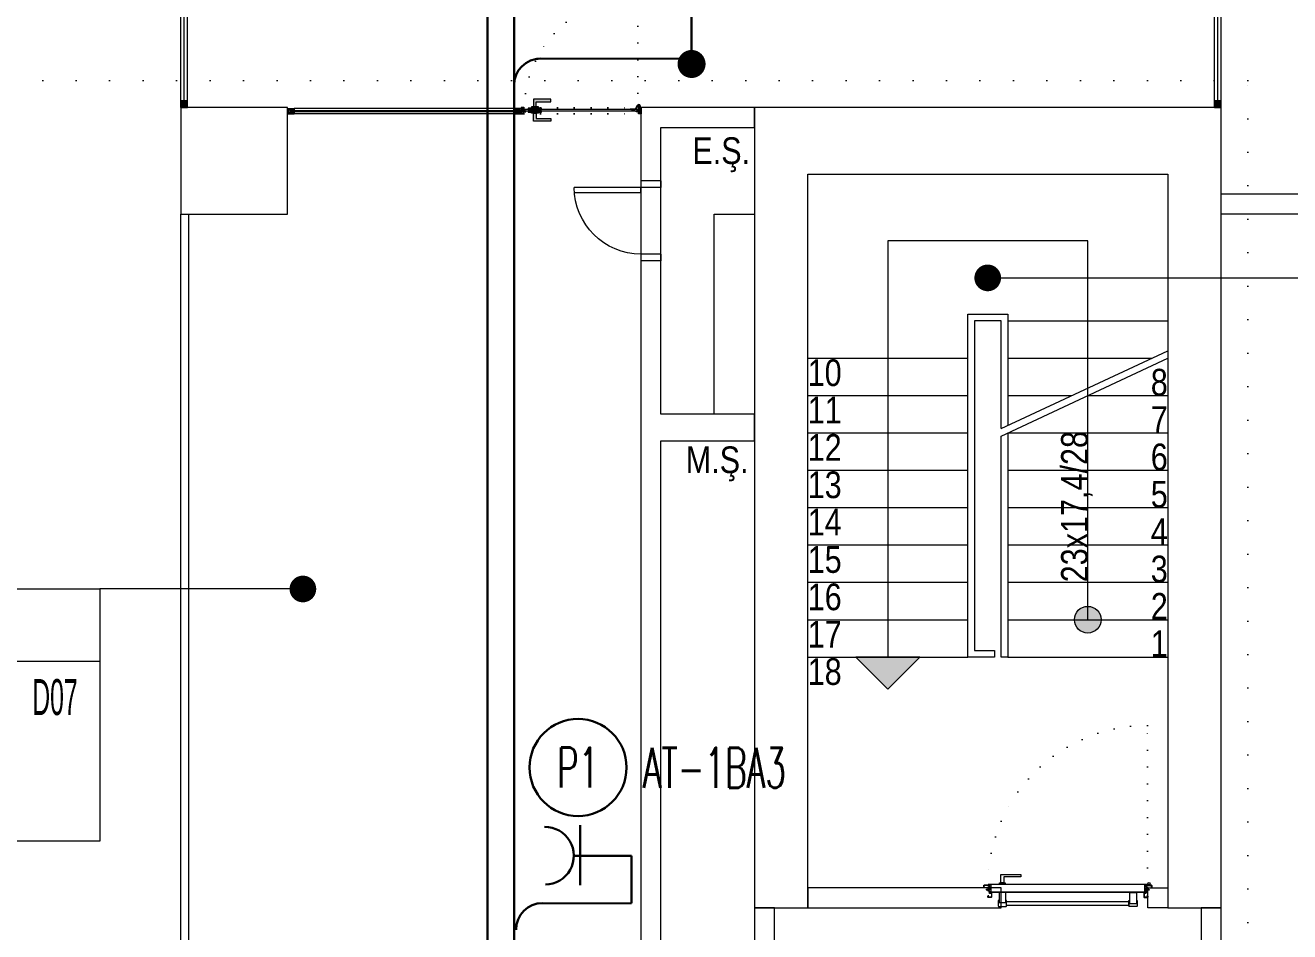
# Model space of a CAD drawing. Header units: metres. Extents: x -13194 to 152406, y -14653 to 29421.
# Drawn here: x 87543 to 88491, y 2662 to 3341 of the extents above; entities that cross this region are included whole.
import ezdxf
from ezdxf.enums import TextEntityAlignment as Align

# ---------------------------------------------------------------- set-up
doc = ezdxf.new("R2010")
doc.units = ezdxf.units.M
doc.header["$LTSCALE"] = 100
doc.header["$MEASUREMENT"] = 0
doc.linetypes.add('DASHDOT', pattern=[1, 0.5, -0.25, 0, -0.25])
doc.linetypes.add('DOT2', pattern=[0.125, 0, -0.125])
doc.layers.get('0').update_dxf_attribs({"color": 9, "lineweight": 9})
for name, color, linetype, lineweight in [('0 @ 1', 9, 'Continuous', 9), ('00', 9, 'Continuous', 9), ('01', 9, 'Continuous', 9), ('05S', 9, 'Continuous', 9), ('06C', 9, 'Continuous', 9), ('06D', 9, 'Continuous', 9), ('07K', 9, 'Continuous', 9), ('10', 9, 'Continuous', 9), ('14', 9, 'Continuous', 9), ('15', 9, 'Continuous', 9), ('19', 9, 'Continuous', 9), ('20', 9, 'DOT2', 9), ('21', 9, 'Continuous', 9), ('21_mahal200', 9, 'Continuous', 9), ('E-KABLO', 7, 'Continuous', 30), ('E-LINYE', 7, 'Continuous', 30), ('E-PRİZ', 7, 'Continuous', 30)]:
    doc.layers.add(name, color=color, linetype=linetype, lineweight=lineweight)
doc.styles.add('Arial', font='arial.ttf', dxfattribs={"height": 2.5})
doc.styles.add('E-YAZI', font='txttw.shx')
doc.styles.add('MuuM_TEXT-STANDART', font='ARIALN.TTF')
doc.dimstyles.new('MuuM_DIM200', dxfattribs={"dimscale": 20, "dimtxt": 2, "dimasz": 1, "dimexe": 1, "dimexo": 1, "dimgap": 1, "dimtad": 1, "dimdec": 1, "dimrnd": 0.5, "dimdsep": 46, "dimtxsty": 'MuuM_TEXT-STANDART', "dimblk": 'ARCHTICK', "dimcen": 0, "dimdle": 0.15, "dimclrd": 256, "dimclre": 256, "dimclrt": 256, "dimadec": 0, "dimazin": 0, "dimtfac": 5, "dimtdec": 1, "dimtix": 1, "dimtmove": 2, "dimatfit": 3, "dimldrblk": 'DOT', "dimfxl": 3, "dimfxlon": 1, "dimtolj": 1, "dimlwd": -1, "dimlwe": -1, "dimarcsym": 0})
pattern_1 = [(225, (-604.72494, -2171.82614), (-0.0883883476, 0.0883883476), []), (135, (-604.72494, -2171.82614), (0.0883883476, 0.0883883476), [])]

# ---------------------------------------------------------------- blocks, each defined once
blk = doc.blocks.new('100_PRİZ')
at = {"layer": 'E-PRİZ', "color": 4}
for p, q in [((-1.223, 2.136), (1.279, 2.136)), ((0, 2.4), (0, 0))]:
    blk.add_line(p, q, dxfattribs=at)
blk.add_arc((0, 3.6), 1.2, 180.7551, 0.7551, dxfattribs=at)
blk = doc.blocks.new('p-kolon_80x80')
blk.add_lwpolyline([(-40, -40), (40, -40), (40, 40), (-40, 40)], close=True)
blk = doc.blocks.new('1.Bod.Ara.Sitatik Elk')
at = {"layer": '01'}
blk.add_lwpolyline([(4130, -5950), (4130, -5950), (4130, -5950), (4130, -5400), (4400, -5400), (4400, -5950), (4400, -5950), (4400, -5950), (4440, -5950), (4440, -5350), (4090, -5350), (4090, -5950), (4130, -5950)], dxfattribs=at)
blk.add_blockref('p-kolon_80x80', (3700, -5390), dxfattribs=at)
blk = doc.blocks.new('_ArchTick')
at = {"color": 0, "linetype": 'ByBlock', "const_width": 0.15}
blk.add_lwpolyline([(-0.5, -0.5), (0.5, 0.5)], dxfattribs=at)
blk = doc.blocks.new('_Dot')
at = {"color": 0, "linetype": 'ByBlock', "lineweight": -2}
blk.add_line((-0.5, 0), (-1, 0), dxfattribs=at)
at = {"color": 0, "linetype": 'ByBlock', "const_width": 0.5}
blk.add_lwpolyline([(-0.25, 0, 1), (0.25, 0, 1)], format="xyb", close=True, dxfattribs=at)
blk = doc.blocks.new('0_roomno2')
blk.add_lwpolyline([(19.375, -10.5), (0, -10.5), (0, 0), (19.375, 0)], close=True)
for points in [[(0, -3), (19.375, -3)], [(8.125, -3), (8.125, -10.5)], [(11.875, -3), (11.875, -10.5)], [(15.625, -3), (15.625, -10.5)], [(0, -6.75), (8.125, -6.75)]]:
    blk.add_lwpolyline(points)
at = {"style": 'MuuM_TEXT-STANDART', "width": 0.6}
blk.add_text('H:', height=1.5, dxfattribs=at).set_placement((0.35, -8.608), align=Align.MIDDLE_LEFT)
at = {"style": 'Arial'}
blk.add_attdef('ODANO', (0, 1.17), '', height=2, dxfattribs=at)
blk.add_attdef('MEKANADI', text='', height=2, dxfattribs=at).set_placement((0.35, -3), align=Align.BOTTOM_LEFT)
at = {"style": 'MuuM_TEXT-STANDART', "width": 0.6}
for tag, p in [('M2', (0.35, -4.875)), ('TEMIZTAVANYUKSEKLIGI', (1.8, -8.608))]:
    blk.add_attdef(tag, text='', height=1.5, dxfattribs=at).set_placement(p, align=Align.MIDDLE_LEFT)
for tag, p in [('YER01', (10, -4.5)), ('TAVAN01', (13.75, -4.5)), ('DUVAR01', (17.5, -4.5)), ('YER02', (10, -6.75)), ('TAVAN02', (13.75, -6.75)), ('DUVAR02', (17.5, -6.75)), ('YER03', (10, -9)), ('TAVAN03', (13.75, -9)), ('DUVAR03', (17.5, -9))]:
    blk.add_attdef(tag, text='', height=1.5, dxfattribs=at).set_placement(p, align=Align.MIDDLE_CENTER)
blk = doc.blocks.new('merd-1.ara')
at = {"layer": '19'}
h = blk.add_hatch(color=256, dxfattribs=at)
h.dxf.hatch_style = 1
edge = h.paths.add_edge_path()
edge.add_arc((210, -344), 10, 0, 360)
h = blk.add_hatch(color=256, dxfattribs=at)
h.dxf.hatch_style = 1
h.paths.add_polyline_path([(84, -372), (36, -372), (60, -396.04)])
at = {"layer": '19', "linetype": 'Continuous'}
for points in [[(210, -344), (210, -120), (210, -60), (60, -60), (60, -372)], [(145, -200.74), (145, -120), (125, -120), (125, -120), (125, -367), (140, -367), (140, -372), (120, -372), (120, -367), (120, -115), (120, -115), (150, -115), (150, -198.41)], [(150, -120), (270, -120)], [(0, -148), (120, -148)], [(145, -200.74), (270, -142.41)], [(145, -206.33), (270, -148)], [(150, -148), (258.02, -148)], [(0, -176), (120, -176)], [(150, -176), (198.02, -176)], [(210, -176), (270, -176)], [(0, -204), (120, -204)], [(150, -204), (270, -204)], [(0, -232), (120, -232)], [(150, -232), (270, -232)], [(0, -260), (120, -260)], [(150, -260), (270, -260)], [(0, -288), (120, -288)], [(150, -288), (270, -288)], [(0, -316), (120, -316)], [(150, -316), (270, -316)], [(0, -344), (120, -344)], [(150, -344), (270, -344)], [(0, -372), (120, -372)], [(150, -372), (270, -372)]]:
    blk.add_lwpolyline(points, dxfattribs=at)
at = {"layer": '19'}
for points in [[(145, -206.33), (270, -148)], [(150, -204), (150, -372), (150, -372), (145, -372), (145, -372), (145, -206.33)]]:
    blk.add_lwpolyline(points, dxfattribs=at)
blk.add_lwpolyline([(84, -372), (36, -372), (60, -396.04)], close=True, dxfattribs=at)
blk.add_circle((210, -344), 10, dxfattribs=at)
at = {"layer": '21', "style": 'MuuM_TEXT-STANDART'}
for s, p in [('10', (0, -168.89)), ('11', (0, -196.89)), ('12', (0, -224.89)), ('13', (0, -252.89)), ('14', (0, -280.89)), ('15', (0, -308.89)), ('16', (0, -336.89)), ('17', (0, -364.89)), ('18', (0, -392.89))]:
    blk.add_text(s, height=20, dxfattribs=at).set_placement(p)
for s, p in [('8', (270, -176)), ('7', (270, -204)), ('6', (270, -232)), ('5', (270, -260)), ('4', (270, -288)), ('3', (270, -316)), ('2', (270, -344)), ('1', (270, -372))]:
    blk.add_text(s, height=20, dxfattribs=at).set_placement(p, align=Align.RIGHT)
blk.add_text('23x17,4/28', height=20, rotation=90, dxfattribs=at).set_placement((210, -202.6), align=Align.RIGHT)
blk = doc.blocks.new('*U19')
at = {"ltscale": 15}
for p, q in [((-25, 1), (-26, 0)), ((-25, -1), (-26, 0)), ((-23, 1), (-25, 1)), ((-23, 1), (-23, -2)), ((-21, -3), (-18, 3)), ((-21, -3), (-18, 3)), ((-20, -3), (-17, 3)), ((-20, -3), (-16, 3)), ((-18, -3), (-15, 3)), ((-18, -3), (-15, 3)), ((-18, 1), (-18, 2)), ((-17, -3), (-14, 3)), ((-17, -3), (-13, 3)), ((-17, 1), (-17, 2)), ((-15, -3), (-12, 3)), ((-15, -3), (-12, 3)), ((-15, 1), (-15, 2)), ((-14, -3), (-11, 3)), ((-14, -3), (-10, 3)), ((-14, 1), (-14, 2)), ((-12, -3), (-9, 3)), ((-12, -3), (-9, 3)), ((-12, 1), (-12, 2)), ((-11, -3), (-8, 3)), ((-11, -3), (-7, 3)), ((-11, 1), (-11, 2)), ((-9, -3), (-6, 3)), ((-9, -3), (-6, 3)), ((-9, 1), (-9, 2)), ((-8, -3), (-4, 3)), ((-8, -3), (-5, 3)), ((-8, 1), (-8, 2)), ((-6, -3), (-3, 3)), ((-6, -3), (-3, 3)), ((-6, 1), (-6, 2)), ((-5, -3), (-1, 3)), ((-5, -3), (-2, 3)), ((-5, 1), (-5, 2)), ((-3, 1), (-3, 2)), ((0, 4), (-2, 1)), ((-2, 1), (-2, 2)), ((0, 0), (-1, 0)), ((-25, -1), (-23, -2)), ((-9, -2), (-23, -2)), ((-21, -3), (-21, -2)), ((-20, -3), (-19, -2)), ((-20, -2), (-19, -2)), ((-19, -2), (-18, -2)), ((-18, -3), (-18, -2)), ((-17, -3), (-16, -2)), ((-17, -2), (-16, -2)), ((-16, -2), (-15, -2)), ((-15, -3), (-15, -2)), ((-14, -3), (-13, -2)), ((-14, -2), (-13, -2)), ((-13, -2), (-12, -2)), ((-12, -3), (-12, -2)), ((-11, -3), (-10, -2)), ((-11, -2), (-10, -2)), ((-10, -2), (-9, -2)), ((-9, -3), (-9, -2)), ((-8, -2), (-7, -2)), ((-8, -3), (-7, -2)), ((-7, -2), (-6, -2)), ((-6, -3), (-6, -2)), ((-5, -2), (-4, -2)), ((-5, -3), (-4, -2)), ((-4, -2), (-2, -2)), ((0, -4), (-2, -2)), ((0, 0), (-1, 0))]:
    blk.add_line(p, q, dxfattribs=at)
for p, q in [((-7, 1), (-23, 1)), ((-17, 1), (-19, 1)), ((-16, 1), (-17, 1)), ((-14, 1), (-16, 1)), ((-13, 1), (-14, 1)), ((-11, 1), (-13, 1)), ((-10, 1), (-11, 1)), ((-8, 1), (-10, 1)), ((-7, 1), (-8, 1)), ((-5, 1), (-7, 1)), ((-4, 1), (-5, 1)), ((-2, 1), (-4, 1)), ((-2, 1), (-2, 1)), ((0, 0), (0, 4)), ((-2, -2), (-2, -2)), ((0, 0), (0, -4))]:
    blk.add_line(p, q)
for centre, radius, start, end in [((-26, 4), 3.92, 274.361, 322.1025), ((-26, -4), 3.92, 37.8975, 85.639), ((-18, 3), 0.0971, 330.3204, 150.3204), ((-17, 3), 0.0971, 330.3204, 150.3204), ((-15, 3), 0.0971, 330.3204, 150.3204), ((-14, 3), 0.0971, 330.3204, 150.3204), ((-12, 3), 0.0971, 330.3204, 150.3204), ((-11, 3), 0.0971, 330.3204, 150.3204), ((-9, 3), 0.0971, 330.3204, 150.3204), ((-8, 3), 0.0971, 330.3204, 150.3204), ((-6, 3), 0.0971, 330.3204, 150.3204), ((-5, 3), 0.0971, 330.3204, 150.3204), ((-3, 3), 0.0971, 330.3204, 150.3204), ((-2, 3), 0.0971, 330.3204, 150.3204), ((-1, 0), 0.486, 90, 270), ((0, 4), 0.25, 0, 150.0864), ((-21, -3), 0.0971, 150.3204, 330.3204), ((-20, -3), 0.0971, 150.3204, 330.3204), ((-18, -3), 0.0971, 150.3204, 330.3204), ((-17, -3), 0.0971, 150.3204, 330.3204), ((-15, -3), 0.0971, 150.3204, 330.3204), ((-14, -3), 0.0971, 150.3204, 330.3204), ((-12, -3), 0.0971, 150.3204, 330.3204), ((-11, -3), 0.0971, 150.3204, 330.3204), ((-9, -3), 0.0971, 150.3204, 330.3204), ((-8, -3), 0.0971, 150.3204, 330.3204), ((-6, -3), 0.0971, 150.3204, 330.3204), ((-5, -3), 0.0971, 150.3204, 330.3204), ((0, -4), 0.25, 209.9136, 0)]:
    blk.add_arc(centre, radius, start, end, dxfattribs=at)
blk = doc.blocks.new('conta')
at = {"ltscale": 10}
for p, q in [((-2649.9, 5345.5), (-2649.8, 5345.6)), ((-2649.9, 5344.5), (-2649.8, 5344.3)), ((-2649.8, 5344.3), (-2649.7, 5344.3)), ((-2649.7, 5345.4), (-2649.3, 5345.4)), ((-2649.2, 5345.4), (-2649.1, 5345.5)), ((-2649, 5344), (-2648.8, 5343.8)), ((-2648.9, 5344.1), (-2648.7, 5343.9)), ((-2648.8, 5345.1), (-2648.6, 5345.3)), ((-2648.8, 5344.9), (-2648.6, 5345.2)), ((-2648.7, 5343.8), (-2648.7, 5343.8)), ((-2648.6, 5345.3), (-2648.6, 5345.3))]:
    blk.add_line(p, q, dxfattribs=at)
for centre, radius, start, end in [((-2649.8, 5345.5), 0.05, 140.6345, 188.9372), ((-2653, 5345), 3.19, 350.4674, 8.9372), ((-2649.9, 5344.5), 0.02, 170.4674, 213.7451), ((-2649.7, 5345.6), 0.0696, 22.2428, 159.258), ((-2650.9, 5345), 1.24, 340.3382, 16.7772), ((-2649.7, 5344.6), 0.03, 160.3382, 273.2666), ((-2649.7, 5345.4), 0.03, 90, 196.7772), ((-2649.6, 5341.5), 3.01, 80.4362, 93.2666), ((-2649.3, 5345.5), 0.05, 270, 303.0062), ((-2649.2, 5344.1), 0.231, 353.9571, 81.9004), ((-2649.1, 5345.5), 0.03, 4.7972, 123.0062), ((-2649.1, 5344.5), 0.03, 260.4362, 338.7066), ((-2651.2, 5344.8), 2.33, 7.5897, 18.7951), ((-2649, 5345.6), 0.05, 18.7951, 42.1429), ((-2650.2, 5345), 1.27, 338.7066, 23.0418), ((-2648.9, 5344.1), 0.1, 173.9571, 217.2653), ((-2648.8, 5345.1), 0.05, 187.5897, 322.7347), ((-2658.2, 5345.2), 9.36, 353.6857, 357.8537), ((-2648.8, 5344.2), 0.1, 173.6857, 217.2653), ((-2648.8, 5344.8), 0.05, 142.7347, 180.2669), ((-2648.7, 5343.8), 0.05, 217.2653, 307.2653), ((-2648.7, 5343.8), 0.05, 307.2653, 37.2653), ((-2648.6, 5345.3), 0.05, 52.7347, 142.7347), ((-2648.6, 5345.3), 0.05, 322.7347, 52.7347)]:
    blk.add_arc(centre, radius, start, end, dxfattribs=at)
for points, knots in [([(-2649, 5345.6), (-2649, 5345.6), (-2649.1, 5345.7), (-2649.2, 5345.4), (-2649.3, 5345.7), (-2649.4, 5345.5), (-2649.5, 5345.7), (-2649.6, 5345.5), (-2649.7, 5345.6), (-2649.7, 5345.6)], [0.0086373, 0.0086373, 0.0086373, 0.0086373, 0.1097304, 0.3133405, 0.4430081, 0.5658764, 0.7165186, 0.8527974, 0.9648495, 0.9648495, 0.9648495, 0.9648495]), ([(-2649.7, 5344.3), (-2649.7, 5344.3), (-2649.7, 5344.5), (-2649.6, 5344.3), (-2649.3, 5344.4), (-2649.2, 5344.4), (-2649.2, 5344.4)], [0, 0, 0, 0, 0.1008757, 0.3841126, 0.5436166, 0.6906785, 0.6906785, 0.6906785, 0.6906785])]:
    blk.add_open_spline(points, degree=3, knots=knots, dxfattribs=at)
blk = doc.blocks.new('p-yn_sackasa')
at = {"layer": '10', "linetype": 'Continuous'}
for p, q in [((-2.19, 0), (-2.19, -0.15)), ((0, 6.16), (0, 6.9)), ((0.01, 6.9), (0.01, 6.15)), ((0.14, 6.9), (0.14, 6.16)), ((0.15, 6.9), (0.15, 6.16)), ((2.69, 7.16), (0.26, 7.16)), ((2.69, 7.15), (0.26, 7.15)), ((2.69, 7.02), (0.26, 7.02)), ((0.26, 7.01), (2.69, 7.01)), ((0.26, 6.05), (0.76, 6.05)), ((0.75, 6.04), (0.26, 6.04)), ((0.26, 5.91), (0.75, 5.91)), ((0.76, 5.9), (0.26, 5.9)), ((0.67, -0.71), (0.67, 2.27)), ((0.69, -0.71), (0.69, 2.27)), ((0.75, 5.91), (0.75, 6.04)), ((0.76, 5.9), (0.76, 6.05)), ((0.81, -0.71), (0.81, 2.27)), ((0.83, -0.71), (0.83, 2.27)), ((0.92, 2.33), (0.95, 2.32)), ((0.93, 2.34), (0.95, 2.33)), ((1.01, 2.46), (0.99, 2.47)), ((0.99, 2.46), (1.01, 2.45)), ((1.11, 2.52), (1.11, 3.73)), ((1.12, 2.52), (1.12, 3.73)), ((1.25, 3.73), (1.25, 2.52)), ((1.26, 2.52), (1.26, 3.73)), ((1.37, 3.98), (2.49, 3.98)), ((2.49, 3.97), (1.37, 3.97)), ((1.37, 3.84), (2.49, 3.84)), ((2.49, 3.83), (1.37, 3.83)), ((2.6, 3.69), (2.5, 3.36)), ((2.51, 3.35), (2.61, 3.69)), ((2.73, 3.65), (2.63, 3.32)), ((2.74, 3.64), (2.64, 3.31)), ((2.8, 3.29), (2.8, 6.9)), ((2.81, 3.29), (2.81, 6.9)), ((2.94, 3.29), (2.94, 6.9)), ((2.95, 3.29), (2.95, 6.9)), ((-2.95, -0.25), (-2.95, -1.75)), ((-2.94, -1.75), (-2.94, -0.25)), ((-2.81, -0.25), (-2.81, -1.75)), ((-2.8, -0.25), (-2.8, -1.75)), ((-2.19, 0), (-2.7, 0)), ((-2.2, -0.01), (-2.7, -0.01)), ((-2.2, -0.14), (-2.7, -0.14)), ((-2.19, -0.15), (-2.7, -0.15)), ((1.01, -1.85), (-2.7, -1.85)), ((1.01, -1.86), (-2.7, -1.86)), ((-2.7, -1.99), (1.01, -1.99)), ((1.01, -2), (-2.7, -2)), ((-2.2, -0.14), (-2.2, -0.01)), ((0.92, -0.77), (0.95, -0.76)), ((0.93, -0.78), (0.95, -0.77)), ((0.99, -0.89), (1.01, -0.88)), ((1.01, -0.89), (0.99, -0.91)), ((1.11, -0.96), (1.11, -1.75)), ((1.12, -0.96), (1.12, -1.75)), ((1.25, -0.96), (1.25, -1.75)), ((1.26, -0.96), (1.26, -1.75))]:
    blk.add_line(p, q, dxfattribs=at)
for points in [[(0.15, 2.14), (0.67, 2.14), (0.67, -0.54), (0.15, -0.54)], [(0.15, 2.14), (0.41, 2.14), (0.41, -0.54), (0.15, -0.54)]]:
    blk.add_lwpolyline(points, close=True, dxfattribs=at)
for centre, radius, start, end in [((0.26, 6.9), 0.261, 90, 180), ((0.26, 6.16), 0.261, 180, 270), ((0.26, 6.9), 0.249, 90, 180), ((0.26, 6.16), 0.249, 181.34499, 271.35021), ((0.26, 6.9), 0.122, 90, 180), ((0.26, 6.16), 0.122, 180, 270), ((0.26, 6.9), 0.11, 90, 180), ((0.26, 6.16), 0.11, 180, 270), ((0.89, 2.27), 0.219, 63.21528, 180), ((0.89, 2.27), 0.206, 63.21689, 180), ((0.89, 2.27), 0.0801, 63.21502, 180), ((0.89, 2.27), 0.0674, 63.21445, 180), ((1.04, 2.52), 0.206, 243.2197, 0), ((1.04, 2.52), 0.219, 243.21479, 0), ((1.04, 2.52), 0.0801, 243.22028, 0), ((1.04, 2.52), 0.0674, 243.21287, 0), ((1.37, 3.73), 0.253, 90, 180), ((1.37, 3.73), 0.24, 90, 180), ((1.37, 3.73), 0.114, 90, 180), ((1.37, 3.73), 0.101, 90, 180), ((2.49, 3.72), 0.261, 342.86025, 90), ((2.49, 3.72), 0.249, 342.86129, 90), ((2.49, 3.72), 0.122, 342.86074, 90), ((2.49, 3.72), 0.11, 342.86215, 90), ((2.72, 3.29), 0.232, 162.8601, 0), ((2.72, 3.29), 0.219, 162.86127, 0), ((2.72, 3.29), 0.0927, 162.86053, 0), ((2.72, 3.29), 0.0801, 162.86241, 0), ((2.69, 6.9), 0.261, 0, 90), ((2.69, 6.9), 0.249, 0, 90), ((2.69, 6.9), 0.122, 0, 90), ((2.69, 6.9), 0.11, 0, 90), ((-2.7, -0.25), 0.253, 90, 180), ((-2.7, -1.75), 0.253, 180, 270), ((-2.7, -0.25), 0.24, 90, 180), ((-2.7, -1.75), 0.24, 180, 270), ((-2.7, -0.25), 0.114, 90, 180), ((-2.7, -1.75), 0.114, 180, 270), ((-2.7, -0.25), 0.101, 90, 180), ((-2.7, -1.75), 0.101, 180, 270), ((0.89, -0.71), 0.219, 180, 296.78496), ((0.89, -0.71), 0.206, 180, 296.78515), ((0.89, -0.71), 0.0801, 180, 296.78498), ((0.89, -0.71), 0.0674, 180, 180.52454), ((0.89, -0.71), 0.0674, 180, 296.78713), ((1.04, -0.96), 0.219, 0, 116.78545), ((1.04, -0.96), 0.206, 0, 116.78362), ((1.04, -0.96), 0.0801, 0, 116.78105), ((1.04, -0.96), 0.0674, 0, 116.78713), ((1.01, -1.75), 0.114, 270, 0), ((1.01, -1.75), 0.24, 270, 0), ((1.01, -1.75), 0.101, 270, 0), ((1.01, -1.75), 0.253, 270, 0)]:
    blk.add_arc(centre, radius, start, end, dxfattribs=at)
at = {"layer": '10', "xscale": 0.0842696629213483, "yscale": 0.0842696629213483, "zscale": 0.0842696629213483}
blk.add_blockref('*U19', (0.95, 1.35), dxfattribs=at)
at = {"layer": '14', "xscale": -0.7887640449438696, "yscale": 0.7887640449438696, "zscale": 0.7887640449438204, "rotation": 90}
blk.add_blockref('conta', (4217.78, -2086.42), dxfattribs=at)
blk = doc.blocks.new('*U404')
at = {"layer": '06D'}
for points in [[(8.5, 9.56), (7.87, 9.56), (7.87, 13.56, -0.414214), (8.25, 13.93), (13.75, 13.93, -0.414214), (14.12, 13.56), (14.12, 9.56), (13.5, 9.56)], [(111.5, 9.56), (112.12, 9.56), (112.12, 13.56, 0.414214), (111.75, 13.93), (106.25, 13.93, 0.414214), (105.87, 13.56), (105.87, 9.56), (106.5, 9.56)]]:
    blk.add_lwpolyline(points, format="xyb", dxfattribs=at)
for points in [[(8.5, 12.06), (13.5, 12.06), (13.5, 3.44), (8.5, 3.44)], [(14.12, 13.31), (105.87, 13.31), (105.87, 10.18), (14.12, 10.18)], [(111.5, 10.94), (106.5, 10.94), (106.5, 3.44), (111.5, 3.44)]]:
    blk.add_lwpolyline(points, close=True, dxfattribs=at)
for points in [[(110.12, -3.81), (110.12, -10.06), (95.12, -10.06), (95.12, -8.19), (107.87, -8.19), (107.87, -8.19), (107.87, -3.81), (110.12, -3.81)], [(111.2, -2.56), (111.2, -3.81), (106.8, -3.81), (106.8, -2.56), (111.2, -2.56)]]:
    blk.add_lwpolyline(points, dxfattribs=at)
at = {"layer": '10', "ltscale": 10}
for p, q in [((2, 1.51), (1, 1.51)), ((2, 1.31), (1, 1.31)), ((1, 0.91), (2, 0.26)), ((2, 0.26), (2, 1.76)), ((2, 1.76), (2.3, 1.76)), ((2, -0.17), (2, 0.26)), ((2.3, -2.19), (2.3, 3.34)), ((2.3, 1.76), (2.3, 0.26)), ((2.3, 0.26), (2.3, -0.17)), ((2.4, 3.44), (117.6, 3.44)), ((2.45, -2.29), (2.45, 3.24)), ((2.5, 3.29), (117.5, 3.29)), ((117.55, -2.29), (117.55, 3.24)), ((117.7, -2.19), (117.7, 3.34)), ((117.7, 1.76), (118, 1.76)), ((117.7, 1.33), (117.7, 1.76)), ((117.7, 1.76), (118, 1.76)), ((117.7, 1.33), (117.7, 1.76)), ((117.7, -0.17), (117.7, 1.33)), ((117.7, -0.17), (117.7, 1.33)), ((118, 1.76), (118, 1.33)), ((118, 1.76), (118, 1.33)), ((118, 1.33), (118, -0.17)), ((119, 0.68), (118, 1.33)), ((118, 1.33), (118, -0.17)), ((119, 0.68), (118, 1.33)), ((118, 0.28), (119, 0.28)), ((118, 0.28), (119, 0.28)), ((118, 0.08), (119, 0.08)), ((118, 0.08), (119, 0.08)), ((-1.6, -2.73), (-1.73, -2.62)), ((-1.6, -2.73), (-1.73, -2.62)), ((-1.22, -2.16), (-1.22, -2.29)), ((-1.22, -2.16), (-1.05, -2.16)), ((-1.22, -2.16), (-1.22, -2.29)), ((-1.22, -2.16), (-1.05, -2.16)), ((-1.05, -2), (-1.05, -2.43)), ((-1.05, -2), (-1.05, -2.43)), ((-0.84, -2), (-0.84, -2.43)), ((-0.84, -2), (-0.84, -2.43)), ((0.3, -2.46), (0.3, -2.34)), ((0.4, -2.24), (2.25, -2.24)), ((0.4, -2.56), (119.6, -2.56)), ((0.45, -2.41), (0.45, -2.39)), ((0.45, -2.39), (2.35, -2.39)), ((0.45, -2.41), (119.54, -2.41)), ((2.3, -0.17), (2, -0.17)), ((119.54, -2.39), (117.65, -2.39)), ((118, -0.17), (117.7, -0.17)), ((118, -0.17), (117.7, -0.17)), ((119.6, -2.24), (117.75, -2.24)), ((119.55, -2.41), (119.55, -2.39)), ((119.7, -2.46), (119.7, -2.34))]:
    blk.add_line(p, q, dxfattribs=at)
blk.add_circle((-0.95, -3.26), 0.843, dxfattribs=at)
blk.add_circle((-0.95, -3.26), 0.843, dxfattribs=at)
for centre, radius, start, end in [((2.4, 3.34), 0.1, 90, 180), ((2.5, 3.24), 0.05, 90, 180), ((117.56, 3.3), 0.141, 14.92708, 75.07292), ((-0.95, -3.26), 1.01, 105.71386, 140.5908), ((-0.95, -3.26), 1.01, 105.71386, 140.5908), ((-0.42, -2.26), 0.428, 142.37905, 203.64803), ((-0.42, -2.26), 0.428, 142.37905, 203.64803), ((-0.42, -2.26), 0.302, 119.96851, 254.44758), ((-0.42, -2.26), 0.302, 119.96851, 254.44758), ((0.4, -2.34), 0.1, 90, 180), ((0.4, -2.46), 0.1, 180, 270), ((0.45, -2.39), 0.005, 90, 180), ((0.45, -2.41), 0.005, 180, 270), ((2.25, -2.19), 0.05, 270, 0), ((2.35, -2.29), 0.1, 270, 0), ((117.65, -2.29), 0.1, 180, 270), ((117.75, -2.19), 0.05, 180, 270), ((119.54, -2.39), 0.005, 0, 90), ((119.54, -2.41), 0.005, 270, 360), ((119.6, -2.34), 0.1, 0, 90), ((119.6, -2.46), 0.1, 270, 0)]:
    blk.add_arc(centre, radius, start, end, dxfattribs=at)
at = {"layer": '20'}
blk.add_lwpolyline([(0.3, -2.4), (0.3, -121.8, 0.414214), (119.7, -2.4, -1)], format="xyb", dxfattribs=at)
blk.add_blockref('p-yn_sackasa', (0, 0))
at = {"xscale": -1}
blk.add_blockref('p-yn_sackasa', (120, 0), dxfattribs=at)
blk = doc.blocks.new('prf-10x10')
blk.add_lwpolyline([(-5, -5), (5, -5), (5, 5), (-5, 5)], close=True)
at = {"color": 255}
blk.add_solid([(-5, -5), (5, -5), (-5, 5), (5, 5)], dxfattribs=at)
at = {"layer": '10'}
blk.add_point((0, 0), dxfattribs=at)
blk = doc.blocks.new('p-dog-ser-720')
at = {"layer": '06D'}
for points in [[(0, 0), (0, 715)], [(5, 0), (5, 715)]]:
    blk.add_lwpolyline(points, dxfattribs=at)
at = {"layer": '15'}
blk.add_lwpolyline([(2.5, 0), (2.5, 715)], dxfattribs=at)
at = {"layer": '10', "xscale": 0.5, "yscale": 0.5, "rotation": 180}
for p in [(2.5, 717.5), (2.5, 600), (2.5, 480), (2.5, 360), (2.5, 240), (2.5, 120), (2.5, 2.5)]:
    blk.add_blockref('prf-10x10', p, dxfattribs=at)
blk = doc.blocks.new('g-kapı kolu-p')
at = {"layer": '05S'}
h = blk.add_hatch(color=256, dxfattribs=at)
h.paths.add_polyline_path([(-0.95, 8.21), (11.85, 8.21), (11.85, 6.31), (0.95, 6.31), (0.95, 2.41), (-0.95, 2.41)])
h.paths.add_polyline_path([(-2.65, 2.41), (2.65, 2.41), (2.65, 1.5), (-2.65, 1.5)])
h.paths.add_polyline_path([(-5, 1.5), (5, 1.5), (5, 0.5), (-5, 0.5)])
h.paths.add_polyline_path([(-5, -0.5), (5, -0.5), (5, -1.5), (-5, -1.5)])
h.paths.add_polyline_path([(-2.65, -1.5), (2.65, -1.5), (2.65, -2.41), (-2.65, -2.41)])
h.paths.add_polyline_path([(-0.95, -2.41), (0.95, -2.41), (0.95, -6.31), (11.85, -6.31), (11.85, -8.21), (-0.95, -8.21)])
for points in [[(-5, 0.5), (5, 0.5), (5, 1.5), (-5, 1.5)], [(-2.65, 1.5), (2.65, 1.5), (2.65, 2.41), (-2.65, 2.41)], [(-5, -1.5), (5, -1.5), (5, -0.5), (-5, -0.5)], [(-2.65, -1.5), (2.65, -1.5), (2.65, -2.41), (-2.65, -2.41)]]:
    blk.add_lwpolyline(points, close=True)
for points in [[(11.85, 8.21), (-0.95, 8.21), (-0.95, 2.41), (0.95, 2.41), (0.95, 6.31), (11.85, 6.31), (11.85, 8.21)], [(11.85, -8.21), (-0.95, -8.21), (-0.95, -2.41), (0.95, -2.41), (0.95, -6.31), (11.85, -6.31), (11.85, -8.21)]]:
    blk.add_lwpolyline(points)
blk = doc.blocks.new('k-cambölme-kapı-p')
at = {"layer": '10'}
h = blk.add_hatch(dxfattribs=at)
h.set_pattern_fill('NET', color=256, angle=135, style=0)
h.set_pattern_definition([(135, (3753.7029, 560.85184), (-0.0883883476, -0.0883883476), []), (225, (3753.7029, 560.85184), (0.0883883476, -0.0883883476), [])])
h.paths.add_polyline_path([(2.08, -0.06), (2.08, 0.02), (2.07, 0.04), (2.05, 0.07), (2.01, 0.09), (1.98, 0.1), (1.97, 0.1), (1.97, -0.29), (1.94, -0.29), (1.94, -0.43), (1.88, -0.49), (1.67, -0.49), (1.82, -0.29), (1.73, -0.29), (1.53, -0.5), (1.44, -0.5), (1.62, -0.32), (1.62, -0.29), (1.51, -0.29), (1.34, -0.42), (1.32, -0.44), (1.3, -0.48), (1.29, -0.51), (1.26, -0.57), (1.26, -0.31), (1.32, -0.29), (1.23, -0.29), (1.23, -0.53), (1.23, -0.59), (1.24, -0.62), (1.26, -0.64), (3.47, -0.64), (3.47, -0.58), (3.38, -0.35), (3.38, -0.3), (3.42, -0.25), (3.42, -0.2), (3.38, -0.16), (2.73, -0.16), (2.74, -0.2), (2.91, -0.2, -1), (2.91, -0.25)])
h.paths.add_polyline_path([(2.05, -0.18), (2.05, -0.21), (2.08, -0.23), (2.11, -0.24), (2.15, -0.25), (2.95, -0.27), (2.92, -0.29), (2.55, -0.29), (2.54, -0.31), (2.52, -0.33), (2.5, -0.34), (2.48, -0.34), (2.46, -0.34), (2.44, -0.32), (2.42, -0.3), (2.08, -0.3), (1.99, -0.11), (1.99, -0.07), (2.05, -0.07)], flags=16)
h.paths.add_polyline_path([(2.41, -0.34), (2.51, -0.5), (2.08, -0.5), (2.08, -0.34)], flags=16)
h.paths.add_polyline_path([(2.55, -0.33), (2.89, -0.33), (2.94, -0.33), (3.28, -0.34, 0.166992), (3.34, -0.55), (2.72, -0.55), (2.55, -0.36)], flags=16)
h.paths.add_polyline_path([(3.02, -0.22), (3.02, -0.2), (3.33, -0.2, 0.10606), (3.29, -0.33), (3.01, -0.27)], flags=16)
h = blk.add_hatch(dxfattribs=at)
h.set_pattern_fill('NET', color=256, angle=135, style=0)
h.set_pattern_definition([(45, (474.94443, 2280.71206), (0.0883883476, -0.0883883476), []), (315, (474.94443, 2280.71206), (-0.0883883476, -0.0883883476), [])])
h.paths.add_polyline_path([(87.27, -0.16), (87.26, -0.2), (87.09, -0.2, 1), (87.09, -0.25), (87.92, -0.25), (87.92, -0.01), (87.93, 0.03), (87.96, 0.05), (88, 0.07), (88.03, 0.07), (88.03, -0.29), (88.06, -0.29), (88.06, -0.43), (88.12, -0.49), (88.33, -0.49), (88.18, -0.29), (88.27, -0.29), (88.47, -0.5), (88.56, -0.5), (88.38, -0.32), (88.38, -0.29), (88.49, -0.29), (88.66, -0.42), (88.68, -0.44), (88.7, -0.48), (88.71, -0.51), (88.74, -0.57), (88.74, -0.31), (88.68, -0.29), (88.77, -0.29), (88.77, -0.53), (88.77, -0.59), (88.76, -0.62), (88.74, -0.64), (86.53, -0.64), (86.53, -0.58), (86.62, -0.35), (86.62, -0.3), (86.58, -0.25), (86.58, -0.2), (86.62, -0.16)])
h.paths.add_polyline_path([(87.28, -0.55), (87.45, -0.36), (87.45, -0.33), (87.11, -0.33), (87.06, -0.33), (87.03, -0.31), (86.99, -0.27), (86.98, -0.22), (86.98, -0.2), (86.67, -0.2, -0.292264), (86.66, -0.55)], flags=16)
h.paths.add_polyline_path([(87.48, -0.51), (87.59, -0.51), (87.53, -0.43)], flags=16)
h.paths.add_polyline_path([(87.56, -0.4), (87.69, -0.5), (87.92, -0.5), (87.92, -0.34), (87.59, -0.34)], flags=16)
h.paths.add_polyline_path([(87.62, -0.53), (87.71, -0.62), (87.71, -0.53)], flags=16)
for points in [[(1.97, -0.29), (1.97, 2.13), (2.05, 2.13), (2.05, 2.28, 0.414214), (1.89, 2.44), (0.08, 2.44, 0.414214), (0, 2.36), (0, -2.36, 0.414214), (0.08, -2.44), (2.05, -2.44), (2.05, -2.25), (2.05, -2.23), (2.05, -2.23), (2.05, -2.23), (2.05, -2.23), (2.05, -2.23), (2.05, -0.89)], [(88.03, -0.29), (88.03, 2.13), (87.95, 2.13), (87.95, 2.28, -0.414214), (88.11, 2.44), (89.92, 2.44, -0.414214), (90, 2.36), (90, -2.36, -0.414214), (89.92, -2.44), (87.95, -2.44), (87.95, -2.25), (87.95, -2.23), (87.95, -2.23), (87.95, -2.23), (87.95, -2.23), (87.95, -2.23), (87.95, -0.89)], [(1.51, -0.29), (1.34, -0.42), (1.32, -0.44), (1.3, -0.48), (1.29, -0.51), (1.26, -0.57), (1.26, -0.31), (1.32, -0.29), (1.23, -0.29), (1.23, -0.53), (1.23, -0.59), (1.24, -0.62), (1.26, -0.64), (3.47, -0.64), (3.47, -0.58), (3.38, -0.35), (3.38, -0.3), (3.42, -0.25), (3.42, -0.2), (3.38, -0.16), (2.73, -0.16), (2.74, -0.2), (2.91, -0.2, -1), (2.91, -0.25, -1)], [(88.49, -0.29), (88.66, -0.42), (88.68, -0.44), (88.7, -0.48), (88.71, -0.51), (88.74, -0.57), (88.74, -0.31), (88.68, -0.29), (88.77, -0.29), (88.77, -0.53), (88.77, -0.59), (88.76, -0.62), (88.74, -0.64), (86.53, -0.64), (86.53, -0.58), (86.62, -0.35), (86.62, -0.3), (86.58, -0.25), (86.58, -0.2), (86.62, -0.16), (87.27, -0.16), (87.26, -0.2), (87.09, -0.2, 1), (87.09, -0.25, 1)], [(86.66, -0.55), (87.28, -0.55), (87.45, -0.36), (87.45, -0.33), (87.11, -0.33), (87.06, -0.33), (87.03, -0.31), (86.99, -0.27), (86.98, -0.22), (86.98, -0.2), (86.67, -0.2, 1)]]:
    blk.add_lwpolyline(points, format="xyb", dxfattribs=at)
for points in [[(1.82, 2.27), (0.16, 2.27), (0.16, 2.03), (0.38, 2.03), (0.38, 1.92), (0.22, 1.92), (0.22, 1.16), (0.35, 1.16), (0.35, -0.41), (0.22, -0.41), (0.22, -1.23), (0.36, -1.23), (0.36, -1.38), (0.16, -1.38), (0.16, -2.24), (1.82, -2.24), (1.82, -1.72), (1.62, -1.72), (1.62, -1.58), (1.82, -1.58), (1.82, -1.37), (1.61, -1.37), (1.61, -1.24), (1.74, -1.24), (1.74, -0.85), (1.06, -0.85), (1.06, -0.13), (1.5, -0.13), (1.5, 1.92), (1.57, 2.03), (1.82, 2.03), (1.82, 2.27)], [(0.69, 3.63), (0.69, 2.44)], [(0.69, 2.27), (0.69, -0.24), (1.06, -0.24)], [(1.06, 2.44), (1.06, 2.86)], [(1.06, -0.13), (1.06, 2.27)], [(1.5, 1.92), (1.06, 1.92)], [(1.17, 1.92), (1.17, -0.13)], [(2.91, -0.25), (2.08, -0.06), (2.08, 0.02), (2.07, 0.04), (2.05, 0.07), (2.01, 0.09), (1.98, 0.1), (1.97, 0.1)], [(3.84, 0.88), (2.63, 3.22)], [(4.07, 1.27), (2.67, 3.99)], [(8.14, 0.88), (8.14, 1.27), (4.07, 1.27)], [(5.3, 0.88), (5.3, -0.16)], [(5.5, 1.27), (5.77, 0.97), (5.77, 0.88)], [(5.59, 0.88), (5.59, -0.16)], [(6.76, 1.27), (6.49, 0.97), (6.49, 0.88)], [(6.67, 0.88), (6.67, -0.16)], [(6.96, 0.88), (6.96, -0.16)], [(87.09, -0.25), (87.92, -0.25), (87.92, -0.01), (87.93, 0.03), (87.96, 0.05), (88, 0.07), (88.03, 0.07)], [(88.18, 2.27), (89.84, 2.27), (89.84, 2.03), (89.62, 2.03), (89.62, 1.92), (89.78, 1.92), (89.78, 1.16), (89.65, 1.16), (89.65, -0.41), (89.78, -0.41), (89.78, -1.23), (89.64, -1.23), (89.64, -1.38), (89.84, -1.38), (89.84, -2.24), (88.18, -2.24), (88.18, -1.72), (88.38, -1.72), (88.38, -1.58), (88.18, -1.58), (88.18, -1.37), (88.39, -1.37), (88.39, -1.24), (88.26, -1.24), (88.26, -0.85), (88.94, -0.85), (88.94, -0.13), (88.5, -0.13), (88.5, 1.92), (88.43, 2.03), (88.18, 2.03), (88.18, 2.27)], [(2.05, -0.89), (3.59, -0.89), (3.59, -0.64), (1.23, -0.64), (1.23, -0.29), (1.97, -0.29)], [(1.62, -0.29), (1.62, -0.32), (1.44, -0.5), (1.53, -0.5), (1.73, -0.29)], [(1.82, -0.29), (1.67, -0.49), (1.88, -0.49), (1.94, -0.43), (1.94, -0.29)], [(3.34, -0.55), (2.72, -0.55), (2.55, -0.36), (2.55, -0.33), (2.89, -0.33), (2.94, -0.33)], [(3.28, -0.34), (3.28, -0.34), (2.94, -0.33)], [(3.01, -0.27), (3.02, -0.22), (3.02, -0.2), (3.33, -0.2)], [(3.01, -0.27), (3.29, -0.33), (3.29, -0.33)], [(4.06, -0.16), (4.06, -0.55), (8.14, -0.55)], [(8.14, -0.55), (8.14, -0.16)], [(87.95, -0.89), (86.41, -0.89), (86.41, -0.64), (88.77, -0.64), (88.77, -0.29), (88.03, -0.29)], [(87.59, -0.51), (87.53, -0.43), (87.48, -0.51), (87.59, -0.51)], [(88.18, -0.29), (88.33, -0.49), (88.12, -0.49), (88.06, -0.43), (88.06, -0.29)], [(88.38, -0.29), (88.38, -0.32), (88.56, -0.5), (88.47, -0.5), (88.27, -0.29)]]:
    blk.add_lwpolyline(points, dxfattribs=at)
at = {"layer": '10', "linetype": 'DASHDOT', "ltscale": 0.05}
for points in [[(3.22, 3.63), (0.2, 3.63)], [(1.71, 2.14), (1.71, 4.9)], [(6.13, 1.44), (6.13, -0.55)]]:
    blk.add_lwpolyline(points, dxfattribs=at)
at = {"layer": '10'}
for points in [[(1.99, -0.07), (2.05, -0.07), (2.05, -0.18), (2.05, -0.21), (2.08, -0.23), (2.11, -0.24), (2.15, -0.25), (2.95, -0.27), (2.92, -0.29), (2.55, -0.29), (2.54, -0.31), (2.52, -0.33), (2.5, -0.34), (2.48, -0.34), (2.46, -0.34), (2.44, -0.32), (2.42, -0.3), (2.08, -0.3), (1.99, -0.11)], [(2.08, -0.5), (2.08, -0.34), (2.41, -0.34), (2.51, -0.5), (2.51, -0.5)], [(87.92, -0.5), (87.92, -0.34), (87.59, -0.34), (87.56, -0.4), (87.69, -0.5)], [(87.62, -0.53), (87.71, -0.53), (87.71, -0.62)]]:
    blk.add_lwpolyline(points, close=True, dxfattribs=at)
blk.add_circle((1.71, 3.65), 1.02, dxfattribs=at)
for centre, start, end in [((3.6, -0.37), 176.14303, 214.06492), ((3.6, -0.37), 148.89788, 173.11441), ((86.4, -0.37), 325.93508, 31.10212)]:
    blk.add_arc(centre, 0.322, start, end, dxfattribs=at)
at = {"layer": '15', "linetype": 'DOT2'}
blk.add_lwpolyline([(2.48, 0.36), (2.48, 85.36)], dxfattribs=at)
at = {"layer": '15'}
blk.add_lwpolyline([(2.58, 0.88), (87.42, 0.88), (87.52, 0.78), (87.52, -0.05), (87.42, -0.16), (2.58, -0.16), (2.58, -0.16), (2.48, -0.05), (2.48, 0.78), (2.58, 0.88)], dxfattribs=at)
at = {"layer": '15', "linetype": 'DOT2'}
blk.add_arc((2.48, 0.36), 85.04, 0, 90, dxfattribs=at)
at = {"layer": '20'}
for p, q in [((87.95, 2.43), (2.05, 2.43)), ((87.95, 2.13), (2.05, 2.13)), ((87.95, -2.23), (2.05, -2.23)), ((87.95, -2.44), (2.05, -2.44))]:
    blk.add_line(p, q, dxfattribs=at)
at = {"layer": '06C', "xscale": -1}
blk.add_blockref('g-kapı kolu-p', (79.64, 0.38), dxfattribs=at)
blk = doc.blocks.new('p-strahle-alüminyumdoğramaprofili')
at = {"layer": '10'}
h = blk.add_hatch(dxfattribs=at)
h.set_pattern_fill('NET', color=256, angle=315, style=0)
h.set_pattern_definition(pattern_1)
h.paths.add_polyline_path([(-4.62, 2.65), (-4.68, 2.65), (-4.72, 2.75), (-4.72, 2.8), (-4.69, 2.8), (-4.69, 2.92), (-4.98, 2.92), (-4.98, 2.8), (-4.95, 2.8), (-4.99, 2.65), (-5.08, 2.66), (-5.25, 2.28), (-5.14, 2.28), (-5.14, 2.33), (-4.98, 2.52, 0.2599), (-4.9, 2.28), (-4.66, 2.28, 0.382682)])
h.paths.add_polyline_path([(-4.86, 2.52), (-4.67, 2.52, -2.16717)], flags=16)
h = blk.add_hatch(dxfattribs=at)
h.set_pattern_fill('NET', color=256, angle=315, style=0)
h.set_pattern_definition(pattern_1)
h.paths.add_polyline_path([(-4.62, 0.88), (-4.68, 0.88), (-4.72, 0.77), (-4.72, 0.73), (-4.69, 0.73), (-4.69, 0.6), (-4.98, 0.6), (-4.98, 0.73), (-4.95, 0.73), (-4.99, 0.88), (-5.08, 0.87), (-5.25, 1.24), (-5.14, 1.24), (-5.14, 1.2), (-4.98, 1.01, -0.2599), (-4.9, 1.24), (-4.66, 1.24, -0.382682)])
h.paths.add_polyline_path([(-4.86, 1), (-4.67, 1, 2.16717)], flags=16)
h = blk.add_hatch(dxfattribs=at)
h.set_pattern_fill('NET', color=256, angle=315, style=0)
h.set_pattern_definition([(225, (-608.45214, -2173.53612), (-0.0883883476, 0.0883883476), []), (135, (-608.45214, -2173.53612), (0.0883883476, 0.0883883476), [])])
h.paths.add_polyline_path([(-3.45, 2.28), (-3.45, 2.57), (-4.49, 2.57), (-4.49, 2.28)])
h = blk.add_hatch(dxfattribs=at)
h.set_pattern_fill('NET', color=256, angle=315, style=0)
h.set_pattern_definition([(225, (-608.45214, -2180.04526), (-0.0883883476, 0.0883883476), []), (135, (-608.45214, -2180.04526), (0.0883883476, 0.0883883476), [])])
h.paths.add_polyline_path([(-3.45, 0.93), (-3.45, 1.24), (-4.49, 1.24), (-4.49, 0.93)])
h = blk.add_hatch(dxfattribs=at)
h.set_pattern_fill('NET', color=256, angle=315, style=0)
h.set_pattern_definition([(225, (-629.50454, -2177.58922), (-0.0883883476, 0.0883883476), []), (135, (-629.50454, -2177.58922), (0.0883883476, 0.0883883476), [])])
h.paths.add_polyline_path([(0, 0.68), (0, 1.75), (-0.18, 1.75), (-0.18, 0.68)])
for points in [[(-5.08, 2.66), (-5.25, 2.28)], [(-5.09, 0.88), (-5.25, 1.24)], [(-4.98, 2.52), (-5.14, 2.33), (-5.14, 2.28)], [(-4.98, 1.01), (-5.14, 1.2), (-5.14, 1.24)], [(-4.92, 3.6), (-4.92, 3.16), (-4.61, 3.16), (-4.61, 2.87), (-4.52, 2.87), (-4.62, 2.65), (-4.68, 2.65), (-4.72, 2.75), (-4.72, 2.8), (-4.69, 2.8), (-4.69, 3.05), (-4.98, 3.05), (-4.98, 2.8), (-4.95, 2.8), (-4.99, 2.65), (-5.08, 2.66), (-5.07, 3.76), (-0.11, 3.76)], [(-4.69, 2.92), (-4.98, 2.92)], [(-4.71, 0.6), (-4.98, 0.6)], [(-2.83, 0.2), (-2.67, 0.2), (-2.67, -0.04), (-4.87, -0.04), (-4.87, 0.19), (-4.57, 0.19), (-4.57, 0.73), (-2.67, 0.73)], [(-4.52, 2.87), (-4.49, 2.87), (-4.49, 2.26)], [(-4.49, 0.93), (-4.49, 0.93), (-4.49, 1.26)], [(-3.45, 2.26), (-3.45, 2.57)], [(-3.45, 1.26), (-3.45, 0.93)], [(-2.08, 0.93), (-2.08, 2.57)], [(-0.18, 0.68), (0, 0.68), (0, 1.75)], [(-0.18, 1.75), (0, 1.75)]]:
    blk.add_lwpolyline(points, dxfattribs=at)
for points in [[(-0.18, 2.74), (-0.18, 2.21), (0, 2.21), (0, 2.08), (-0.18, 2.08), (-0.18, 0.43), (0, 0.43), (0, 0), (-0.12, 0), (-0.12, -0.24), (-5.09, -0.24), (-5.09, 0.88), (-4.98, 0.88), (-4.94, 0.7), (-4.99, 0.7), (-4.99, 0.33), (-4.71, 0.33), (-4.71, 0.88), (-4.56, 0.88), (-4.52, 0.93), (-1.28, 0.93), (-1.2, 1.22), (-0.9, 1.22), (-0.9, 0.62), (-0.58, 0.62), (-0.58, 2.74)], [(-2.03, 0.78), (-1.35, 0.78), (-1.35, 0.08), (-1.28, 0.04), (-1.28, -0.04), (-2.09, -0.04), (-2.09, 0.1), (-2.03, 0.15)]]:
    blk.add_lwpolyline(points, close=True, dxfattribs=at)
for points in [[(-0.57, 3.26), (-0.57, 3.62), (-4.89, 3.62), (-4.89, 3.65, 0.561743), (-4.97, 3.66, 0.595966), (-4.92, 3.6, -2.204878)], [(-4.67, 2.52), (-4.86, 2.52, 1)], [(-4.67, 1), (-4.86, 1, -1)], [(-4.61, 2.87), (-4.49, 3.45, -0.833203), (-4.18, 3.44, -0.447088)], [(-4.49, 2.57), (-1.23, 2.57, -0.414214), (-0.9, 2.25), (-0.9, 1.22)], [(-4.18, 3.44), (-4.18, 2.99, 0.414214), (-4.07, 2.89), (-0.82, 2.89), (-0.82, 3.62)], [(-2.67, 0.73), (-2.67, 0.32), (-2.83, 0.32, 1), (-2.83, 0.2, -1)], [(-0.11, 3.76), (-0.11, 3.62), (-0.45, 3.62), (-0.45, 3.14, -1), (-0.66, 3.14)], [(-0.66, 3.14, -0.305404), (-0.57, 3.26, -5.773092)]]:
    blk.add_lwpolyline(points, format="xyb", dxfattribs=at)
for centre, radius, start, end in [((-4.73, 2.47), 0.253, 168.66756, 234.12581), ((-4.73, 1.06), 0.253, 125.87419, 191.33244), ((-4.77, 2.44), 0.125, 139.54015, 40.45985), ((-4.77, 1.08), 0.125, 319.54015, 220.45985), ((-4.84, 2.48), 0.273, 305.97376, 36.42893), ((-4.84, 1.04), 0.273, 323.57107, 54.02624)]:
    blk.add_arc(centre, radius, start, end, dxfattribs=at)
blk = doc.blocks.new('*U389')
at = {"layer": '06D'}
for points in [[(4.95, 4), (170.12, 4)], [(4.95, 0), (170.11, 0)]]:
    blk.add_lwpolyline(points, dxfattribs=at)
at = {"layer": '15'}
for points in [[(1.96, 2.5), (173.11, 2.5)], [(173.11, 1.5), (1.96, 1.5)]]:
    blk.add_lwpolyline(points, dxfattribs=at)
at = {"layer": '0 @ 1', "linetype": 'Continuous', "xscale": -1}
blk.add_blockref('p-strahle-alüminyumdoğramaprofili', (-0.12, 0.24), dxfattribs=at)
at = {"layer": '0 @ 1', "linetype": 'Continuous'}
blk.add_blockref('p-strahle-alüminyumdoğramaprofili', (175.19, 0.24), dxfattribs=at)
blk = doc.blocks.new('ttttttttttttt')
for points in [[(3983.49, -30733.6), (3983.49, -30748.6)], [(3988.49, -30733.6), (3983.49, -30733.6)], [(3988.49, -30733.6), (3988.49, -30748.6)], [(4043.49, -30733.6), (4038.49, -30733.6)], [(4038.49, -30733.6), (4038.49, -30748.6)], [(4043.49, -30733.6), (4043.49, -30748.6)], [(3988.49, -30748.6), (3983.49, -30748.6)], [(4034.49, -30748.6), (3988.49, -30748.6)], [(4034.49, -30748.6), (4034.49, -30798.6)], [(4034.49, -30748.6), (4038.49, -30748.6)], [(4043.49, -30748.6), (4038.49, -30748.6)], [(4038.49, -30748.6), (4038.49, -30798.6)]]:
    blk.add_lwpolyline(points)
blk.add_arc((4038.49, -30748.6), 50, 180, 270)
blk = doc.blocks.new('1.Bod.Ara.Mimari Elk')
at = {"layer": '00'}
for points in [[(4105, -6025), (4105, -5950), (4090, -5950), (4090, -5985)], [(4020, -5985), (4020, -5600), (4090, -5600), (4090, -5580), (4020, -5580), (4020, -5365), (4090, -5365), (4090, -5350), (4005, -5350), (4005, -5365), (4005, -5365), (4005, -5365), (4005, -5365), (4005, -5580), (4005, -5580), (4005, -5595), (4005, -5595), (4005, -5985)], [(4005, -5354.31), (4005, -5354.5)]]:
    blk.add_lwpolyline(points, dxfattribs=at)
for points in [[(4130, -5950), (4275, -5950), (4275, -5935), (4130, -5935), (4130, -5950), (4130, -5950)], [(4385, -5935), (4400, -5935), (4400, -5950), (4385, -5950)], [(4440, -6150), (4440, -5950), (4425, -5950), (4425, -6150)]]:
    blk.add_lwpolyline(points, close=True, dxfattribs=at)
at = {"layer": '06D'}
for points in [[(5275, -5415), (4440, -5415)], [(3660, -6150), (3660, -5430)], [(3666, -6150), (3666, -5430)], [(4090, -5430), (4090, -5580), (4060, -5580), (4060, -5430), (4090, -5430)], [(5275, -5430), (4440, -5430)]]:
    blk.add_lwpolyline(points, dxfattribs=at)
at = {"layer": '20', "ltscale": 2}
for p, q in [((4460, -5330), (1920, -5330)), ((4460, -6990), (4460, -5330))]:
    blk.add_line(p, q, dxfattribs=at)
for name, p in [('p-dog-ser-720', (3660, -5350)), ('p-dog-ser-720', (4435, -5350)), ('merd-1.ara', (4130, -5390))]:
    blk.add_blockref(name, p)
at = {"linetype": 'Continuous', "rotation": 180}
blk.add_blockref('*U389', (3915.07, -5350.89), dxfattribs=at)
at = {"xscale": -1, "rotation": 270}
blk.add_blockref('ttttttttttttt', (34753.6, -9448.49), dxfattribs=at)
at = {"layer": '07K', "xscale": -1, "rotation": 359.9999999999998}
blk.add_blockref('k-cambölme-kapı-p', (4005.08, -5352.44), dxfattribs=at)
at = {"layer": '10', "rotation": 180}
blk.add_blockref('*U404', (4385, -5935), dxfattribs=at)
at = {"layer": '21_mahal200'}
ref = blk.add_blockref('0_roomno2', (3250.58, -5710.99), dxfattribs=dict(at, xscale=18, yscale=18, zscale=18))
ref.add_attrib('ODANO', 'B1A-27', (3250.58, -5703.21), dxfattribs={"layer": '0', "height": 36, "style": 'Arial'})
ref.add_attrib('MEKANADI', 'KORİDOR', dxfattribs={"layer": '0', "height": 36, "style": 'Arial'}).set_placement((3256.88, -5764.99), align=Align.BOTTOM_LEFT)
ref.add_attrib('M2', '##### m2', dxfattribs={"layer": '0', "height": 27, "style": 'MuuM_TEXT-STANDART', "width": 0.6}).set_placement((3256.88, -5798.74), align=Align.MIDDLE_LEFT)
ref.add_attrib('TEMIZTAVANYUKSEKLIGI', '2.70-2.30  M', dxfattribs={"layer": '0', "height": 27, "style": 'MuuM_TEXT-STANDART', "width": 0.6}).set_placement((3282.98, -5865.93), align=Align.MIDDLE_LEFT)
ref.add_attrib('YER01', 'Y14', dxfattribs={"layer": '0', "height": 27, "style": 'MuuM_TEXT-STANDART', "width": 0.6}).set_placement((3430.58, -5791.99), align=Align.MIDDLE_CENTER)
ref.add_attrib('TAVAN01', 'T05', dxfattribs={"layer": '0', "height": 27, "style": 'MuuM_TEXT-STANDART', "width": 0.6}).set_placement((3498.08, -5791.99), align=Align.MIDDLE_CENTER)
ref.add_attrib('DUVAR01', 'D07', dxfattribs={"layer": '0', "height": 27, "style": 'MuuM_TEXT-STANDART', "width": 0.6}).set_placement((3565.58, -5791.99), align=Align.MIDDLE_CENTER)
ref.add_attrib('TAVAN02', 'T09', dxfattribs={"layer": '0', "height": 27, "style": 'MuuM_TEXT-STANDART', "width": 0.6}).set_placement((3498.08, -5832.49), align=Align.MIDDLE_CENTER)
at = {"layer": '21', "style": 'MuuM_TEXT-STANDART'}
for s, p in [('E.Ş.', (4043.53, -5392.45)), ('M.Ş.', (4038.57, -5624.14))]:
    blk.add_text(s, height=20, dxfattribs=at).set_placement(p)
at = {"layer": '21_mahal200'}
for points in [[(4265, -5477.83), (4543.02, -5477.83)], [(3751.48, -5710.99), (3599.33, -5710.99)]]:
    blk.add_leader(points, dimstyle='MuuM_DIM200', override={"dimasz": 1, "dimfxl": 10}, dxfattribs=at)

msp = doc.modelspace()

# ---------------------------------------------------------------- linework, layer by layer
at = {"layer": 'E-KABLO', "color": 6}
for p, q in [((87909.97, 3996.04), (87909.97, 2445)), ((88039.22, 3316.52), (87926.74, 3316.34)), ((87997.82, 2719.06), (87997.82, 2683.47)), ((87997.82, 2683.54), (87928.21, 2683.35))]:
    msp.add_line(p, q, dxfattribs=at)
at = {"layer": 'E-KABLO', "color": 4}
msp.add_line((87889.97, 3976.04), (87889.97, 2380), dxfattribs=at)
at = {"layer": 'E-KABLO', "color": 4, "const_width": 10.5}
msp.add_lwpolyline([(88037.68, 3312.49, 1), (88048.18, 3312.49, 1)], format="xyb", close=True, dxfattribs=at)
at = {"layer": 'E-KABLO', "color": 6}
for centre in [(87929.83, 3296.58), (87931.3, 2663.59)]:
    msp.add_arc(centre, 20, 90, 180, dxfattribs=at)
at = {"layer": 'E-LINYE', "color": 7, "linetype": 'Continuous'}
msp.add_circle((87957.78, 2785.2), 36.38, dxfattribs=at)

# ---------------------------------------------------------------- block references
for name in ['1.Bod.Ara.Mimari Elk', '1.Bod.Ara.Sitatik Elk']:
    msp.add_blockref(name, (84000, 8630))
at = {"layer": 'E-PRİZ', "xscale": 18, "yscale": 18, "zscale": 18}
msp.add_blockref('100_PRİZ', (88042.95, 3313.14), dxfattribs=at)
at = {"layer": 'E-PRİZ', "xscale": 18, "yscale": 18, "zscale": 18, "rotation": 90}
msp.add_blockref('100_PRİZ', (87997.82, 2719.06), dxfattribs=at)

# ---------------------------------------------------------------- texts
at = {"layer": 'E-LINYE', "color": 3, "linetype": 'Continuous', "style": 'E-YAZI', "width": 0.6}
for s, p in [('P1', (87957.78, 2785.2)), ('AT-1BA3', (88060.04, 2784.98))]:
    msp.add_text(s, height=30, dxfattribs=at).set_placement(p, align=Align.MIDDLE_CENTER)

doc.saveas('drawing.dxf')
